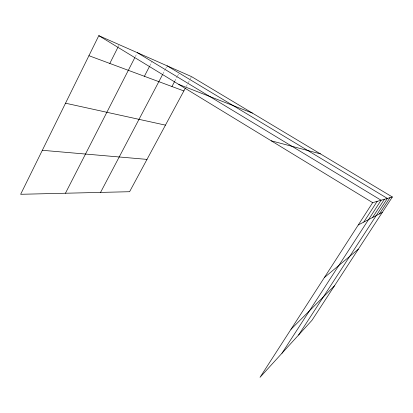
<?xml version="1.0" encoding="UTF-8"?>
<svg xmlns="http://www.w3.org/2000/svg" width="413" height="413" viewBox="0 0 413 413"><rect width="100%" height="100%" fill="white"/><g stroke="black" fill="none" stroke-linecap="round" stroke-linejoin="round"><path stroke-width="0.31" stroke-dasharray="2.06 1.55" d="M118.097 46.963L118.959 45.26M135.309 56.669L136.76 53.824M149.862 65.729L152.17 61.284M163.006 73.757L165.381 69.239M165.68 68.677L166.867 66.421M174.905 80.958L177.275 76.508M177.575 75.951L178.757 73.726M186.227 86.539L188.008 83.235M188.302 82.688L190.083 79.384M190.378 78.831L191.265 77.179"/><path stroke-width="0.62" d="M392.35 196.986L372.655 202.659L260.014 377.337L311.975 320.312L392.35 196.986L191.565 76.632L98.805 35.663L20.65 194.291L129.594 191.715L185.339 88.191M109.812 63.452L117.813 47.536M65.45 193.232L134.726 57.805M144.38 76.286L149.573 66.287M100.56 192.401L162.707 74.319M171.942 86.523L174.611 81.516M363.776 222.086L377.172 201.353M281.965 353.249L381.091 200.228L137.343 52.683M372.609 217.47L384.42 199.267M298.594 335L387.368 198.421L167.162 65.853M379.418 213.913L389.991 197.662M290.979 329.316L334.453 285.827M324.355 277.557L358.35 249.158M358.277 224.956L382.299 212.406M42.327 150.296L146.997 159.392M65.528 103.209L165.443 125.139M271.233 140.807L320.411 153.863M88.934 55.698L183.857 90.943M178.767 84.428L252.379 113.085M98.805 35.663L372.655 202.659"/></g></svg>
